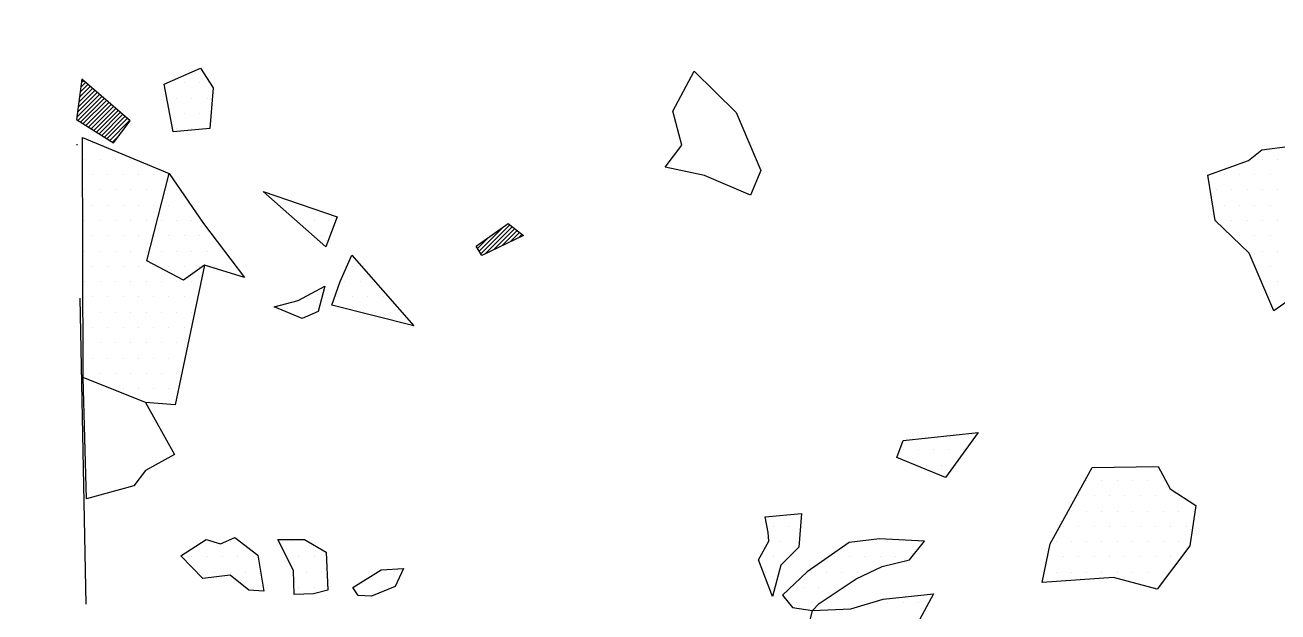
# Model space of a CAD drawing. Header units: metres. Extents: x -902 to -495, y -1464 to -941.
# Drawn here: x -902.4 to -800, y -1237 to -1189 of the extents above; entities that cross this region are included whole.
import ezdxf

# ---------------------------------------------------------------- set-up
doc = ezdxf.new("R2010")
doc.units = ezdxf.units.M
doc.header["$LTSCALE"] = 25
doc.header["$MEASUREMENT"] = 0
doc.linetypes.add('STRICHPUNKTX2', pattern=[2, 1, -0.5, 0, -0.5])
doc.layers.get('0').update_dxf_attribs({"linetype": 'CONTINUOUS'})
for name, color, linetype in [('GRABUNGSGRENZE', 3, 'STRICHPUNKTX2'), ('KNOCHEN', 2, 'CONTINUOUS'), ('KNOCHENSCHRAFF', 2, 'CONTINUOUS'), ('STEINE', 4, 'CONTINUOUS'), ('STEINESCHRAFF', 4, 'CONTINUOUS')]:
    doc.layers.add(name, color=color, linetype=linetype)

# ---------------------------------------------------------------- blocks, each defined once
blk = doc.blocks.new('*X2')
at = {"color": 0}
for p, q in [((-897.88, -1194.51), (-897.25, -1193.88)), ((-897.83, -1194.1), (-897.43, -1193.71)), ((-897.77, -1193.7), (-897.62, -1193.55)), ((-898.14, -1196.54), (-896.3, -1194.7)), ((-898.09, -1196.14), (-896.49, -1194.53)), ((-898.07, -1196.82), (-896.11, -1194.86)), ((-898.04, -1195.73), (-896.68, -1194.37)), ((-897.98, -1195.32), (-896.87, -1194.21)), ((-897.93, -1194.92), (-897.06, -1194.04)), ((-897.85, -1196.96), (-895.92, -1195.03)), ((-897.63, -1197.09), (-895.73, -1195.19)), ((-897.42, -1197.23), (-895.54, -1195.36)), ((-897.2, -1197.37), (-895.35, -1195.52)), ((-896.98, -1197.5), (-895.16, -1195.69)), ((-896.77, -1197.64), (-894.98, -1195.85)), ((-896.55, -1197.78), (-894.79, -1196.01)), ((-896.33, -1197.92), (-894.6, -1196.18)), ((-896.12, -1198.05), (-894.41, -1196.34)), ((-895.9, -1198.19), (-894.22, -1196.51)), ((-895.69, -1198.33), (-894.03, -1196.67)), ((-895.47, -1198.46), (-893.84, -1196.84)), ((-895.25, -1198.6), (-894.68, -1198.02)), ((-865.27, -1207.51), (-863.33, -1205.57)), ((-865.14, -1207.73), (-862.76, -1205.36)), ((-864.8, -1207.75), (-862.57, -1205.51)), ((-864.11, -1207.41), (-862.37, -1205.67)), ((-863.42, -1207.07), (-862.17, -1205.82)), ((-862.73, -1206.74), (-861.97, -1205.98)), ((-862.04, -1206.4), (-861.77, -1206.13)), ((-865.41, -1207.29), (-864.53, -1206.42))]:
    blk.add_line(p, q, dxfattribs=at)
blk = doc.blocks.new('*X8')
at = {"color": 0}
for p, q in [((-890.625, -1193.75), (-890.625, -1193.75)), ((-889.375, -1193.75), (-889.375, -1193.75)), ((-888.125, -1193.75), (-888.125, -1193.75)), ((-890, -1195), (-890, -1195)), ((-888.75, -1195), (-888.75, -1195)), ((-887.5, -1195), (-887.5, -1195)), ((-889.375, -1196.25), (-889.375, -1196.25)), ((-888.125, -1196.25), (-888.125, -1196.25)), ((-890, -1197.5), (-890, -1197.5)), ((-888.75, -1197.5), (-888.75, -1197.5)), ((-896.875, -1198.75), (-896.875, -1198.75)), ((-897.5, -1200), (-897.5, -1200)), ((-896.25, -1200), (-896.25, -1200)), ((-895, -1200), (-895, -1200)), ((-893.75, -1200), (-893.75, -1200)), ((-801.25, -1200), (-801.25, -1200)), ((-800, -1200), (-800, -1200)), ((-896.875, -1201.25), (-896.875, -1201.25)), ((-895.625, -1201.25), (-895.625, -1201.25)), ((-894.375, -1201.25), (-894.375, -1201.25)), ((-893.125, -1201.25), (-893.125, -1201.25)), ((-891.875, -1201.25), (-891.875, -1201.25)), ((-890.625, -1201.25), (-890.625, -1201.25)), ((-804.375, -1201.25), (-804.375, -1201.25)), ((-803.125, -1201.25), (-803.125, -1201.25)), ((-801.875, -1201.25), (-801.875, -1201.25)), ((-800.625, -1201.25), (-800.625, -1201.25)), ((-897.5, -1202.5), (-897.5, -1202.5)), ((-896.25, -1202.5), (-896.25, -1202.5)), ((-895, -1202.5), (-895, -1202.5)), ((-893.75, -1202.5), (-893.75, -1202.5)), ((-892.5, -1202.5), (-892.5, -1202.5)), ((-891.25, -1202.5), (-891.25, -1202.5)), ((-890, -1202.5), (-890, -1202.5)), ((-805, -1202.5), (-805, -1202.5)), ((-803.75, -1202.5), (-803.75, -1202.5)), ((-802.5, -1202.5), (-802.5, -1202.5)), ((-801.25, -1202.5), (-801.25, -1202.5)), ((-800, -1202.5), (-800, -1202.5)), ((-896.875, -1203.75), (-896.875, -1203.75)), ((-895.625, -1203.75), (-895.625, -1203.75)), ((-894.375, -1203.75), (-894.375, -1203.75)), ((-893.125, -1203.75), (-893.125, -1203.75)), ((-891.875, -1203.75), (-891.875, -1203.75)), ((-890.625, -1203.75), (-890.625, -1203.75)), ((-889.375, -1203.75), (-889.375, -1203.75)), ((-880.625, -1203.75), (-880.625, -1203.75)), ((-804.375, -1203.75), (-804.375, -1203.75)), ((-803.125, -1203.75), (-803.125, -1203.75)), ((-801.875, -1203.75), (-801.875, -1203.75)), ((-800.625, -1203.75), (-800.625, -1203.75)), ((-897.5, -1205), (-897.5, -1205)), ((-896.25, -1205), (-896.25, -1205)), ((-895, -1205), (-895, -1205)), ((-893.75, -1205), (-893.75, -1205)), ((-892.5, -1205), (-892.5, -1205)), ((-891.25, -1205), (-891.25, -1205)), ((-890, -1205), (-890, -1205)), ((-888.75, -1205), (-888.75, -1205)), ((-880, -1205), (-880, -1205)), ((-878.75, -1205), (-878.75, -1205)), ((-877.5, -1205), (-877.5, -1205)), ((-805, -1205), (-805, -1205)), ((-803.75, -1205), (-803.75, -1205)), ((-802.5, -1205), (-802.5, -1205)), ((-801.25, -1205), (-801.25, -1205)), ((-800, -1205), (-800, -1205)), ((-896.875, -1206.25), (-896.875, -1206.25)), ((-895.625, -1206.25), (-895.625, -1206.25)), ((-894.375, -1206.25), (-894.375, -1206.25)), ((-893.125, -1206.25), (-893.125, -1206.25)), ((-891.875, -1206.25), (-891.875, -1206.25)), ((-890.625, -1206.25), (-890.625, -1206.25)), ((-889.375, -1206.25), (-889.375, -1206.25)), ((-888.125, -1206.25), (-888.125, -1206.25)), ((-878.125, -1206.25), (-878.125, -1206.25)), ((-803.125, -1206.25), (-803.125, -1206.25)), ((-801.875, -1206.25), (-801.875, -1206.25)), ((-800.625, -1206.25), (-800.625, -1206.25)), ((-897.5, -1207.5), (-897.5, -1207.5)), ((-896.25, -1207.5), (-896.25, -1207.5)), ((-895, -1207.5), (-895, -1207.5)), ((-893.75, -1207.5), (-893.75, -1207.5)), ((-892.5, -1207.5), (-892.5, -1207.5)), ((-891.25, -1207.5), (-891.25, -1207.5)), ((-890, -1207.5), (-890, -1207.5)), ((-888.75, -1207.5), (-888.75, -1207.5)), ((-887.5, -1207.5), (-887.5, -1207.5)), ((-886.25, -1207.5), (-886.25, -1207.5)), ((-802.5, -1207.5), (-802.5, -1207.5)), ((-801.25, -1207.5), (-801.25, -1207.5)), ((-800, -1207.5), (-800, -1207.5)), ((-896.875, -1208.75), (-896.875, -1208.75)), ((-895.625, -1208.75), (-895.625, -1208.75)), ((-894.375, -1208.75), (-894.375, -1208.75)), ((-893.125, -1208.75), (-893.125, -1208.75)), ((-891.875, -1208.75), (-891.875, -1208.75)), ((-890.625, -1208.75), (-890.625, -1208.75)), ((-889.375, -1208.75), (-889.375, -1208.75)), ((-888.125, -1208.75), (-888.125, -1208.75)), ((-886.875, -1208.75), (-886.875, -1208.75)), ((-885.625, -1208.75), (-885.625, -1208.75)), ((-875.625, -1208.75), (-875.625, -1208.75)), ((-801.875, -1208.75), (-801.875, -1208.75)), ((-800.625, -1208.75), (-800.625, -1208.75)), ((-897.5, -1210), (-897.5, -1210)), ((-896.25, -1210), (-896.25, -1210)), ((-895, -1210), (-895, -1210)), ((-893.75, -1210), (-893.75, -1210)), ((-892.5, -1210), (-892.5, -1210)), ((-891.25, -1210), (-891.25, -1210)), ((-890, -1210), (-890, -1210)), ((-888.75, -1210), (-888.75, -1210)), ((-876.25, -1210), (-876.25, -1210)), ((-875, -1210), (-875, -1210)), ((-801.25, -1210), (-801.25, -1210)), ((-800, -1210), (-800, -1210)), ((-896.875, -1211.25), (-896.875, -1211.25)), ((-895.625, -1211.25), (-895.625, -1211.25)), ((-894.375, -1211.25), (-894.375, -1211.25)), ((-893.125, -1211.25), (-893.125, -1211.25)), ((-891.875, -1211.25), (-891.875, -1211.25)), ((-890.625, -1211.25), (-890.625, -1211.25)), ((-889.375, -1211.25), (-889.375, -1211.25)), ((-876.875, -1211.25), (-876.875, -1211.25)), ((-875.625, -1211.25), (-875.625, -1211.25)), ((-874.375, -1211.25), (-874.375, -1211.25)), ((-873.125, -1211.25), (-873.125, -1211.25)), ((-800.625, -1211.25), (-800.625, -1211.25)), ((-897.5, -1212.5), (-897.5, -1212.5)), ((-896.25, -1212.5), (-896.25, -1212.5)), ((-895, -1212.5), (-895, -1212.5)), ((-893.75, -1212.5), (-893.75, -1212.5)), ((-892.5, -1212.5), (-892.5, -1212.5)), ((-891.25, -1212.5), (-891.25, -1212.5)), ((-890, -1212.5), (-890, -1212.5)), ((-888.75, -1212.5), (-888.75, -1212.5)), ((-875, -1212.5), (-875, -1212.5)), ((-873.75, -1212.5), (-873.75, -1212.5)), ((-872.5, -1212.5), (-872.5, -1212.5)), ((-896.875, -1213.75), (-896.875, -1213.75)), ((-895.625, -1213.75), (-895.625, -1213.75)), ((-894.375, -1213.75), (-894.375, -1213.75)), ((-893.125, -1213.75), (-893.125, -1213.75)), ((-891.875, -1213.75), (-891.875, -1213.75)), ((-890.625, -1213.75), (-890.625, -1213.75)), ((-889.375, -1213.75), (-889.375, -1213.75)), ((-897.5, -1215), (-897.5, -1215)), ((-896.25, -1215), (-896.25, -1215)), ((-895, -1215), (-895, -1215)), ((-893.75, -1215), (-893.75, -1215)), ((-892.5, -1215), (-892.5, -1215)), ((-891.25, -1215), (-891.25, -1215)), ((-890, -1215), (-890, -1215)), ((-896.875, -1216.25), (-896.875, -1216.25)), ((-895.625, -1216.25), (-895.625, -1216.25)), ((-894.375, -1216.25), (-894.375, -1216.25)), ((-893.125, -1216.25), (-893.125, -1216.25)), ((-891.875, -1216.25), (-891.875, -1216.25)), ((-890.625, -1216.25), (-890.625, -1216.25)), ((-889.375, -1216.25), (-889.375, -1216.25)), ((-897.5, -1217.5), (-897.5, -1217.5)), ((-896.25, -1217.5), (-896.25, -1217.5)), ((-895, -1217.5), (-895, -1217.5)), ((-893.75, -1217.5), (-893.75, -1217.5)), ((-892.5, -1217.5), (-892.5, -1217.5)), ((-891.25, -1217.5), (-891.25, -1217.5)), ((-890, -1217.5), (-890, -1217.5)), ((-894.375, -1218.75), (-894.375, -1218.75)), ((-893.125, -1218.75), (-893.125, -1218.75)), ((-891.875, -1218.75), (-891.875, -1218.75)), ((-890.625, -1218.75), (-890.625, -1218.75))]:
    blk.add_line(p, q, dxfattribs=at)
blk = doc.blocks.new('*X10')
at = {"color": 0}
for p, q in [((-825, -1222.5), (-825, -1222.5)), ((-830.625, -1223.75), (-830.625, -1223.75)), ((-829.375, -1223.75), (-829.375, -1223.75)), ((-828.125, -1223.75), (-828.125, -1223.75)), ((-826.875, -1223.75), (-826.875, -1223.75)), ((-825.625, -1223.75), (-825.625, -1223.75)), ((-828.75, -1225), (-828.75, -1225)), ((-827.5, -1225), (-827.5, -1225)), ((-815.625, -1226.25), (-815.625, -1226.25)), ((-814.375, -1226.25), (-814.375, -1226.25)), ((-813.125, -1226.25), (-813.125, -1226.25)), ((-811.875, -1226.25), (-811.875, -1226.25)), ((-810.625, -1226.25), (-810.625, -1226.25)), ((-809.375, -1226.25), (-809.375, -1226.25)), ((-816.25, -1227.5), (-816.25, -1227.5)), ((-815, -1227.5), (-815, -1227.5)), ((-813.75, -1227.5), (-813.75, -1227.5)), ((-812.5, -1227.5), (-812.5, -1227.5)), ((-811.25, -1227.5), (-811.25, -1227.5)), ((-810, -1227.5), (-810, -1227.5)), ((-808.75, -1227.5), (-808.75, -1227.5)), ((-816.875, -1228.75), (-816.875, -1228.75)), ((-815.625, -1228.75), (-815.625, -1228.75)), ((-814.375, -1228.75), (-814.375, -1228.75)), ((-813.125, -1228.75), (-813.125, -1228.75)), ((-811.875, -1228.75), (-811.875, -1228.75)), ((-810.625, -1228.75), (-810.625, -1228.75)), ((-809.375, -1228.75), (-809.375, -1228.75)), ((-808.125, -1228.75), (-808.125, -1228.75)), ((-806.875, -1228.75), (-806.875, -1228.75)), ((-841.25, -1230), (-841.25, -1230)), ((-840, -1230), (-840, -1230)), ((-817.5, -1230), (-817.5, -1230)), ((-816.25, -1230), (-816.25, -1230)), ((-815, -1230), (-815, -1230)), ((-813.75, -1230), (-813.75, -1230)), ((-812.5, -1230), (-812.5, -1230)), ((-811.25, -1230), (-811.25, -1230)), ((-810, -1230), (-810, -1230)), ((-808.75, -1230), (-808.75, -1230)), ((-807.5, -1230), (-807.5, -1230)), ((-885.625, -1231.25), (-885.625, -1231.25)), ((-880.625, -1231.25), (-880.625, -1231.25)), ((-879.375, -1231.25), (-879.375, -1231.25)), ((-840.625, -1231.25), (-840.625, -1231.25)), ((-839.375, -1231.25), (-839.375, -1231.25)), ((-834.375, -1231.25), (-834.375, -1231.25)), ((-833.125, -1231.25), (-833.125, -1231.25)), ((-831.875, -1231.25), (-831.875, -1231.25)), ((-830.625, -1231.25), (-830.625, -1231.25)), ((-829.375, -1231.25), (-829.375, -1231.25)), ((-818.125, -1231.25), (-818.125, -1231.25)), ((-816.875, -1231.25), (-816.875, -1231.25)), ((-815.625, -1231.25), (-815.625, -1231.25)), ((-814.375, -1231.25), (-814.375, -1231.25)), ((-813.125, -1231.25), (-813.125, -1231.25)), ((-811.875, -1231.25), (-811.875, -1231.25)), ((-810.625, -1231.25), (-810.625, -1231.25)), ((-809.375, -1231.25), (-809.375, -1231.25)), ((-808.125, -1231.25), (-808.125, -1231.25)), ((-888.75, -1232.5), (-888.75, -1232.5)), ((-887.5, -1232.5), (-887.5, -1232.5)), ((-886.25, -1232.5), (-886.25, -1232.5)), ((-885, -1232.5), (-885, -1232.5)), ((-883.75, -1232.5), (-883.75, -1232.5)), ((-880, -1232.5), (-880, -1232.5)), ((-878.75, -1232.5), (-878.75, -1232.5)), ((-841.25, -1232.5), (-841.25, -1232.5)), ((-840, -1232.5), (-840, -1232.5)), ((-836.25, -1232.5), (-836.25, -1232.5)), ((-835, -1232.5), (-835, -1232.5)), ((-833.75, -1232.5), (-833.75, -1232.5)), ((-832.5, -1232.5), (-832.5, -1232.5)), ((-831.25, -1232.5), (-831.25, -1232.5)), ((-830, -1232.5), (-830, -1232.5)), ((-818.75, -1232.5), (-818.75, -1232.5)), ((-817.5, -1232.5), (-817.5, -1232.5)), ((-816.25, -1232.5), (-816.25, -1232.5)), ((-815, -1232.5), (-815, -1232.5)), ((-813.75, -1232.5), (-813.75, -1232.5)), ((-812.5, -1232.5), (-812.5, -1232.5)), ((-811.25, -1232.5), (-811.25, -1232.5)), ((-810, -1232.5), (-810, -1232.5)), ((-808.75, -1232.5), (-808.75, -1232.5)), ((-888.125, -1233.75), (-888.125, -1233.75)), ((-886.875, -1233.75), (-886.875, -1233.75)), ((-885.625, -1233.75), (-885.625, -1233.75)), ((-884.375, -1233.75), (-884.375, -1233.75)), ((-879.375, -1233.75), (-879.375, -1233.75)), ((-878.125, -1233.75), (-878.125, -1233.75)), ((-841.875, -1233.75), (-841.875, -1233.75)), ((-838.125, -1233.75), (-838.125, -1233.75)), ((-836.875, -1233.75), (-836.875, -1233.75)), ((-835.625, -1233.75), (-835.625, -1233.75)), ((-834.375, -1233.75), (-834.375, -1233.75)), ((-818.125, -1233.75), (-818.125, -1233.75)), ((-816.875, -1233.75), (-816.875, -1233.75)), ((-815.625, -1233.75), (-815.625, -1233.75)), ((-814.375, -1233.75), (-814.375, -1233.75)), ((-813.125, -1233.75), (-813.125, -1233.75)), ((-811.875, -1233.75), (-811.875, -1233.75)), ((-810.625, -1233.75), (-810.625, -1233.75)), ((-809.375, -1233.75), (-809.375, -1233.75)), ((-883.75, -1235), (-883.75, -1235)), ((-880, -1235), (-880, -1235)), ((-878.75, -1235), (-878.75, -1235)), ((-841.25, -1235), (-841.25, -1235)), ((-838.75, -1235), (-838.75, -1235)), ((-837.5, -1235), (-837.5, -1235)), ((-836.25, -1235), (-836.25, -1235)), ((-810, -1235), (-810, -1235)), ((-839.375, -1236.25), (-839.375, -1236.25)), ((-838.125, -1236.25), (-838.125, -1236.25)), ((-833.125, -1236.25), (-833.125, -1236.25)), ((-831.875, -1236.25), (-831.875, -1236.25)), ((-830.625, -1236.25), (-830.625, -1236.25)), ((-829.375, -1236.25), (-829.375, -1236.25))]:
    blk.add_line(p, q, dxfattribs=at)

msp = doc.modelspace()

# ---------------------------------------------------------------- linework, layer by layer
at = {"layer": 'GRABUNGSGRENZE', "flags": 128}
msp.add_lwpolyline([(-902.39, -1336.27), (-896.63, -1275.2), (-900.06, -1100.48), (-891.13, -941.29), (-826.14, -967.01), (-721.27, -1023.5), (-704.34, -1036.66), (-685.62, -1047.17), (-606.62, -1086.77)], dxfattribs=at)
at = {"layer": 'KNOCHEN'}
for points in [[(-898.17, -1196.75), (-895.16, -1198.66), (-893.8, -1196.87), (-897.74, -1193.45), (-898.17, -1196.75)], [(-865.05, -1207.87), (-865.52, -1207.11), (-862.89, -1205.26), (-861.66, -1206.22), (-865.05, -1207.87)]]:
    msp.add_lwpolyline(points, dxfattribs=at)
at = {"layer": 'STEINE'}
for points in [[(-890.29, -1197.76), (-891.03, -1193.85), (-888.04, -1192.56), (-887.01, -1194.17), (-887.29, -1197.48), (-890.29, -1197.76)], [(-850.07, -1200.64), (-848.71, -1198.85), (-849.45, -1196.06), (-847.7, -1192.79), (-844.26, -1196.17), (-842.24, -1200.93), (-843.09, -1202.92), (-846.86, -1201.32), (-850.07, -1200.64)], [(-800.33, -1212.38), (-802.35, -1207.67), (-805.12, -1205), (-805.71, -1201.3), (-802.41, -1200.1), (-801.3, -1199.23), (-799.22, -1198.96), (-795.62, -1197.86), (-795.8, -1200.66), (-797.9, -1205.35), (-797.96, -1209.97), (-798.41, -1211.04), (-800.33, -1212.38)], [(-887.71, -1208.66), (-890.11, -1220.06), (-892.55, -1219.88), (-897.65, -1217.84), (-897.7, -1198.22), (-890.62, -1201.16)], [(-887.71, -1208.66), (-889.43, -1209.89), (-892.44, -1208.29), (-890.62, -1201.16), (-887.79, -1205.26), (-884.45, -1209.65), (-887.71, -1208.66)], [(-877.81, -1207.16), (-882.93, -1202.63), (-876.87, -1204.71), (-877.81, -1207.16)], [(-877.32, -1211.93), (-876.62, -1210), (-875.67, -1207.85), (-870.6, -1213.61), (-877.32, -1211.93)], [(-882.04, -1212.07), (-880.06, -1211.55), (-877.89, -1210.36), (-878.43, -1212.45), (-879.75, -1213.02), (-882.04, -1212.07)], [(-892.55, -1219.88), (-890.18, -1224.13), (-892.55, -1225.42), (-893.51, -1226.7), (-897.36, -1227.74), (-897.65, -1217.84)], [(-827.15, -1226.01), (-831.13, -1224.37), (-830.63, -1222.99), (-824.49, -1222.33), (-827.15, -1226.01)], [(-819.26, -1234.59), (-818.62, -1231.43), (-815.17, -1225.2), (-809.78, -1225.11), (-808.8, -1226.93), (-806.71, -1228.29), (-807.19, -1231.59), (-809.86, -1235.12), (-813.42, -1234.18), (-819.26, -1234.59)], [(-841.65, -1230.5), (-841.91, -1229.23), (-838.92, -1228.95), (-839.15, -1231.7), (-840.61, -1233.18), (-841.3, -1235.73), (-842.45, -1232.74), (-841.59, -1231.21), (-841.65, -1230.5)], [(-882.87, -1235.3), (-884.09, -1235.21), (-885.63, -1234), (-887.86, -1234.27), (-889.65, -1232.41), (-887.58, -1231.07), (-886.41, -1231.42), (-885.24, -1230.9), (-883.35, -1232.36), (-882.87, -1235.3)], [(-880.38, -1235.58), (-880.45, -1233.6), (-881.74, -1231.07), (-879.55, -1231.06), (-877.77, -1232.11), (-877.64, -1235.21), (-878.81, -1235.52), (-880.38, -1235.58)], [(-837.49, -1236.31), (-834.46, -1234.3), (-832.33, -1233.27), (-830.1, -1232.74), (-828.89, -1231.21), (-832.55, -1231.03), (-835.04, -1231.31), (-838.47, -1233.72), (-840.49, -1235.62), (-839.67, -1236.63), (-838.04, -1236.87), (-837.49, -1236.31)], [(-875.61, -1234.99), (-873.28, -1233.55), (-871.45, -1233.43), (-872.15, -1234.91), (-874.08, -1235.69), (-875.15, -1235.64), (-875.61, -1234.99)], [(-839.03, -1241.04), (-838.04, -1236.87), (-834.89, -1236.74), (-832.26, -1235.96), (-828.14, -1235.52), (-830.45, -1239.81), (-833.74, -1241), (-837.49, -1241.9)]]:
    msp.add_lwpolyline(points, dxfattribs=at)

# ---------------------------------------------------------------- block references
at = {"layer": 'KNOCHENSCHRAFF'}
msp.add_blockref('*X2', (0, 0), dxfattribs=at)
at = {"layer": 'STEINESCHRAFF'}
for name in ['*X8', '*X10']:
    msp.add_blockref(name, (0, 0), dxfattribs=at)

doc.saveas('drawing.dxf')
